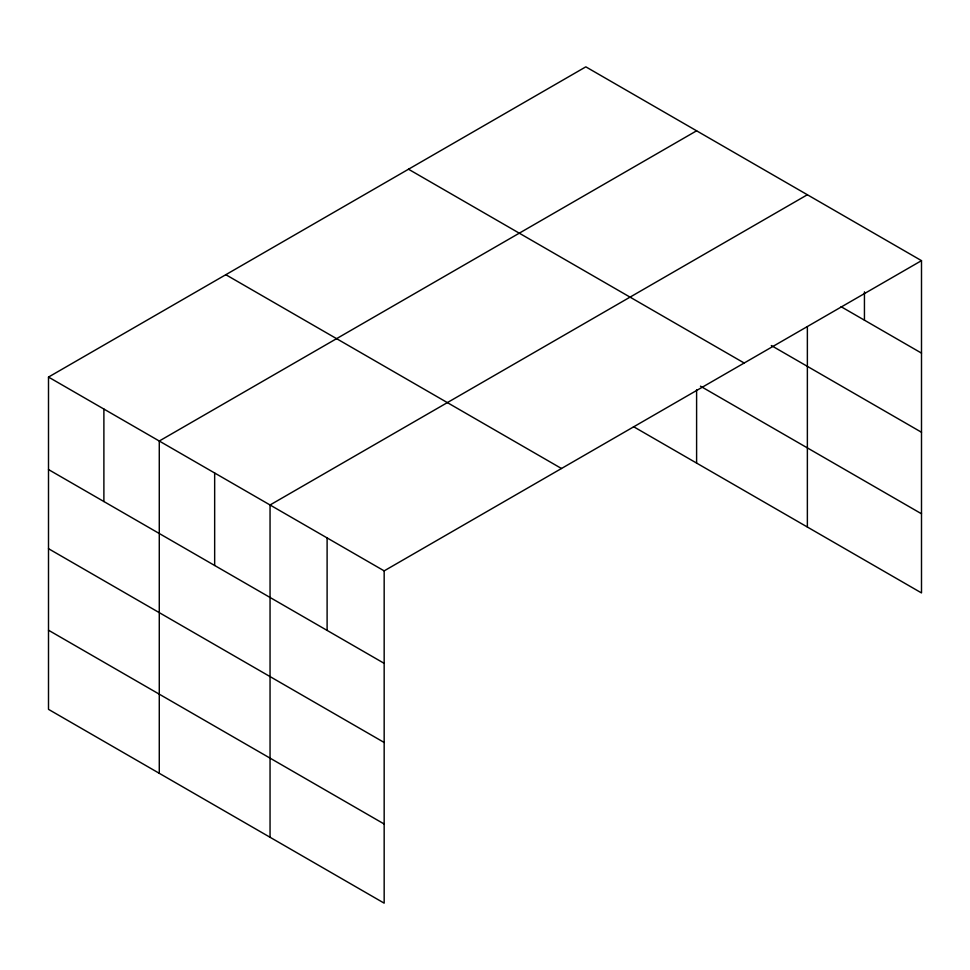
<?xml version="1.0" encoding="UTF-8"?>
<svg xmlns="http://www.w3.org/2000/svg" width="970" height="970" viewBox="0 0 970 970"><rect width="100%" height="100%" fill="white"/><g stroke="black" fill="none" stroke-linecap="round" stroke-linejoin="round"><path stroke-width="1.45" d="M921.5 260.651L384.168 570.869L384.168 903.155L48.5 709.349L48.5 377.075L585.832 66.845L921.5 260.651L921.5 592.925L633.483 426.642M696.605 130.804L159.274 441.023L159.274 773.308M807.367 194.752L270.048 504.982L270.048 837.255M841.087 306.702L921.5 353.116M771.308 345.538L921.5 432.256M408.515 169.229L744.184 363.022M700.461 386.181L921.5 513.785M225.816 274.704L561.484 468.498M48.5 377.075L384.168 570.869M48.5 469.553L384.168 663.347M48.5 548.68L384.168 742.474M48.5 630.221L384.168 824.015M864.44 291.837L864.44 320.173M807.367 326.793L807.367 527.037M696.605 389.807L696.605 463.078M327.108 537.926L327.108 630.403M214.661 473.008L214.661 565.474M103.887 409.049L103.887 501.526"/></g></svg>
